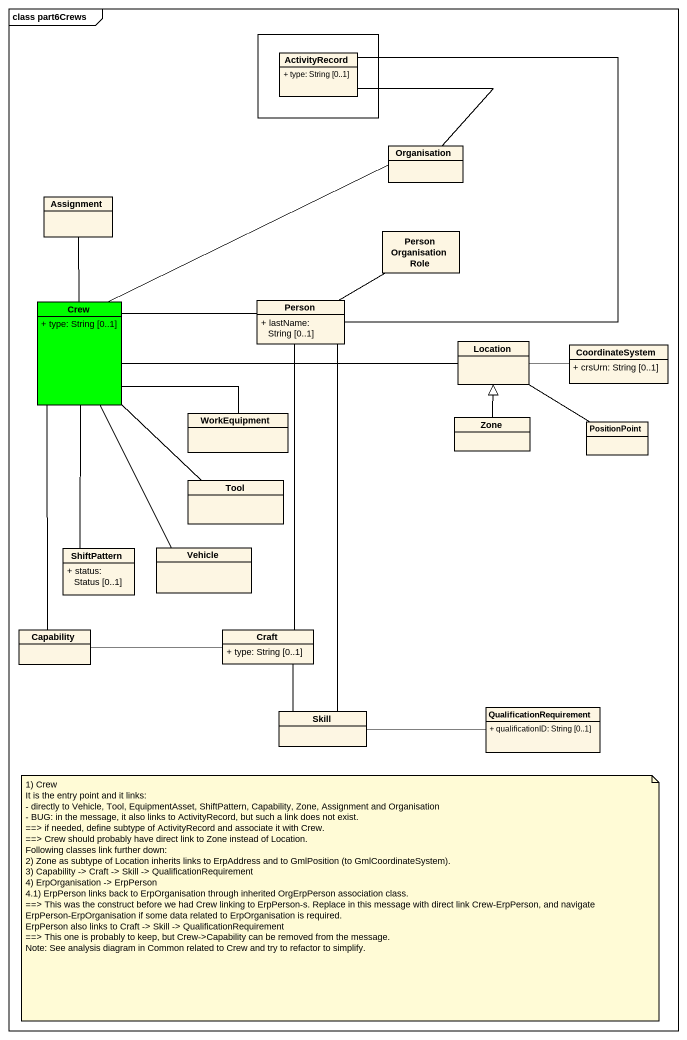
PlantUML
@startuml
mainframe class part6Crews
hide circle
hide empty members
skinparam classAttributeIconSize 0
rectangle " " as rectangle1 {
  class ActivityRecord {
    + type: String [0..1]
  }
}
class Organisation
class Assignment
class PersonOrganisationRole
class Crew #00FF00 {
  + type: String [0..1]
}
class "Person" as Person_ {
  + lastName: String [0..1]
}
class Location
class CoordinateSystem {
  + crsUrn: String [0..1]
}
class WorkEquipment
class Zone
class PositionPoint
class Tool
class ShiftPattern {
  + status: Status [0..1]
}
class Vehicle
class Capability
class Craft {
  + type: String [0..1]
}
class Skill
class QualificationRequirement {
  + qualificationID: String [0..1]
}
Organisation -up- ActivityRecord
Crew -right- Organisation
Crew -up- Assignment
Crew -right- Person_
Crew -right- Location
Crew -right- WorkEquipment
Crew -- ShiftPattern
Person_ -up- ActivityRecord
Person_ -right- PersonOrganisationRole
Person_ -- Skill
Location -right- CoordinateSystem
Location -- PositionPoint
Zone -up-|> Location
Tool -up- Crew
Vehicle -up- Crew
Capability -up- Crew
Capability -right- Craft
Craft -up- Person_
Skill -up- Craft
Skill -right- QualificationRequirement
note as N1
  1) Crew
  It is the entry point and it links:
  - directly to Vehicle, Tool, EquipmentAsset, ShiftPattern, Capability, Zone, Assignment and Organisation
  - BUG: in the message, it also links to ActivityRecord, but such a link does not exist.
  ~==> if needed, define subtype of ActivityRecord and associate it with Crew.
  ~==> Crew should probably have direct link to Zone instead of Location.
  Following classes link further down:
  2) Zone as subtype of Location inherits links to ErpAddress and to GmlPosition (to GmlCoordinateSystem).
  3) Capability -> Craft -> Skill -> QualificationRequirement
  4) ErpOrganisation -> ErpPerson
  4.1) ErpPerson links back to ErpOrganisation through inherited OrgErpPerson association class.
  ~==> This was the construct before we had Crew linking to ErpPerson-s. Replace in this message with direct link Crew-ErpPerson, and navigate ErpPerson-ErpOrganisation if some data related to ErpOrganisation is required.
  ErpPerson also links to Craft -> Skill -> QualificationRequirement
  ~==> This one is probably to keep, but Crew->Capability can be removed from the message.
  Note: See analysis diagram in Common related to Crew and try to refactor to simplify.
end note
@enduml
